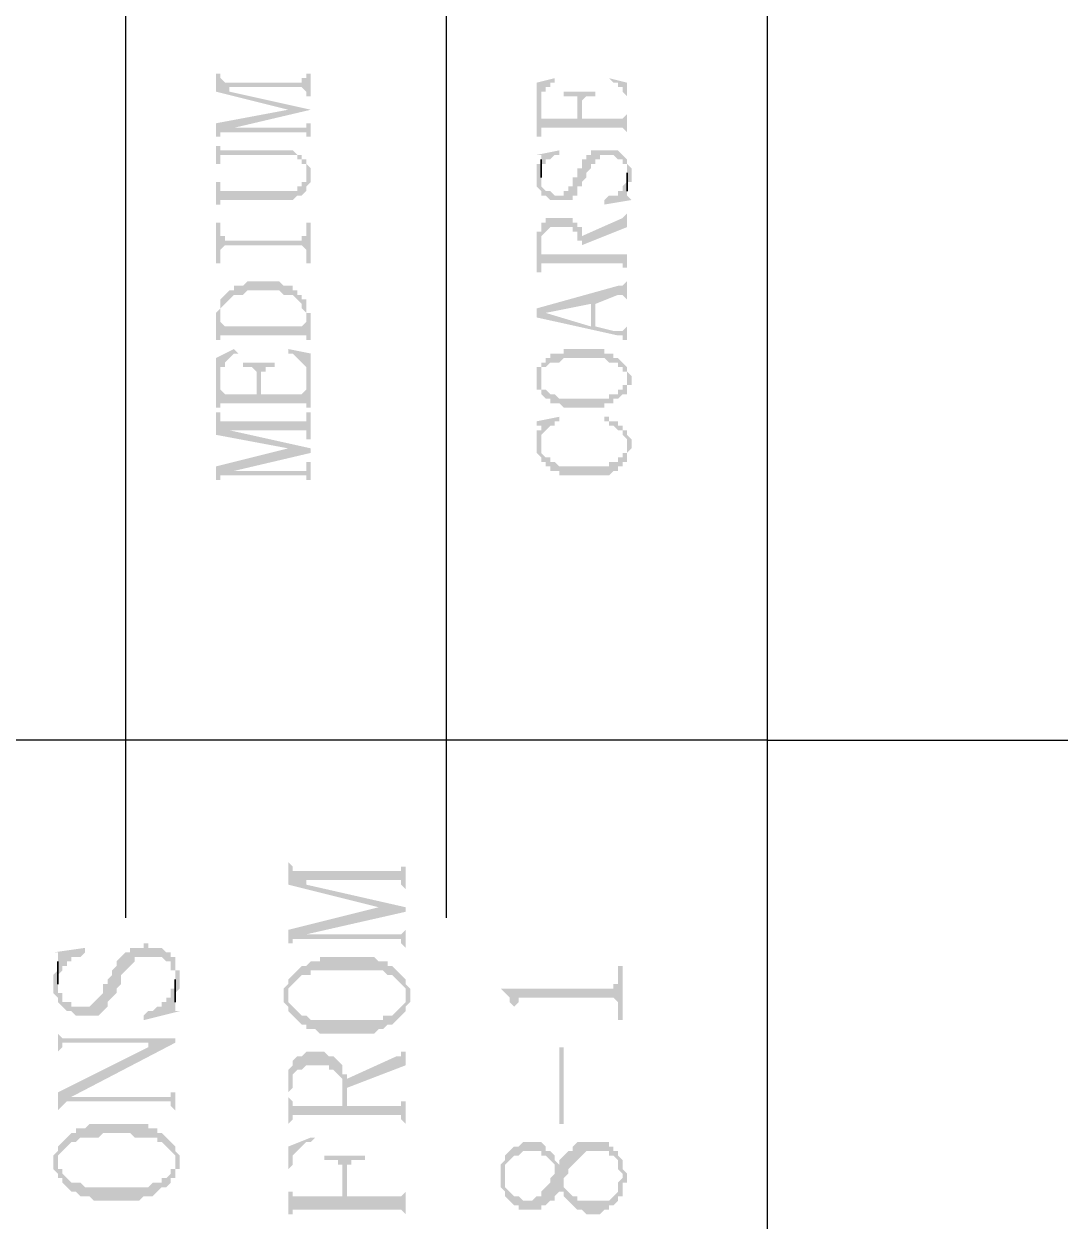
# Model space of a CAD drawing. Header units: millimetres. Extents: x 1233 to 2351, y 1180 to 1535.
# Drawn here: x 1490.06 to 1500.41, y 1260.49 to 1272.45 of the extents above; entities that cross this region are included whole.
import ezdxf

# ---------------------------------------------------------------- set-up
doc = ezdxf.new("R2010")
doc.units = ezdxf.units.MM

msp = doc.modelspace()

# ---------------------------------------------------------------- hatches: boundary and pattern name
at = {"transparency": 33554559}
for points in [[(1491.97969, 1271.95673), (1491.97969, 1271.7762), (1492.7018, 1271.59567), (1492.92746, 1271.59567), (1492.11508, 1271.7762), (1492.11508, 1271.82133), (1492.06995, 1271.86647), (1492.06995, 1271.86647), (1492.02482, 1271.9116), (1492.02482, 1271.95673), (1492.02482, 1271.95673)], [(1492.06995, 1271.86647), (1492.11508, 1271.82133), (1492.8372, 1271.82133), (1492.88233, 1271.7762), (1492.88233, 1271.73107), (1492.92746, 1271.73107), (1492.92746, 1271.95673), (1492.88233, 1271.95673), (1492.88233, 1271.9116), (1492.8372, 1271.9116), (1492.8372, 1271.86647)], [(1495.18407, 1271.86647), (1495.18407, 1271.32488), (1495.2292, 1271.32488), (1495.2292, 1271.68594), (1495.2292, 1271.73107), (1495.2292, 1271.7762), (1495.27434, 1271.7762), (1495.27434, 1271.82133), (1495.31947, 1271.82133), (1495.31947, 1271.86647), (1495.3646, 1271.86647), (1495.3646, 1271.9116)], [(1495.90619, 1271.9116), (1495.90619, 1271.9116), (1495.95132, 1271.86647), (1495.99645, 1271.86647), (1495.99645, 1271.82133), (1496.04158, 1271.82133), (1496.04158, 1271.7762), (1496.04158, 1271.7762), (1496.08671, 1271.73107), (1496.08671, 1271.68594), (1496.08671, 1271.32488), (1496.08671, 1271.86647)], [(1495.45486, 1271.7762), (1495.45486, 1271.73107), (1495.59026, 1271.73107), (1495.59026, 1271.68594), (1495.59026, 1271.50541), (1495.63539, 1271.64081), (1495.63539, 1271.68594), (1495.63539, 1271.68594), (1495.68052, 1271.73107), (1495.77079, 1271.73107), (1495.77079, 1271.7762)], [(1495.2292, 1271.37001), (1495.2292, 1271.41514), (1496.04158, 1271.41514), (1496.08671, 1271.37001), (1496.08671, 1271.55054), (1496.08671, 1271.55054), (1496.04158, 1271.50541), (1495.63539, 1271.50541), (1495.63539, 1271.64081), (1495.59026, 1271.50541), (1495.2292, 1271.50541), (1495.2292, 1271.68594)], [(1491.97969, 1271.46028), (1491.97969, 1271.32488), (1492.02482, 1271.32488), (1492.02482, 1271.37001), (1492.06995, 1271.37001), (1492.16022, 1271.41514), (1492.92746, 1271.59567), (1492.7018, 1271.59567)], [(1492.06995, 1271.37001), (1492.88233, 1271.37001), (1492.88233, 1271.32488), (1492.92746, 1271.32488), (1492.92746, 1271.46028), (1492.88233, 1271.46028), (1492.88233, 1271.41514), (1492.16022, 1271.41514)], [(1491.97969, 1271.23462), (1491.97969, 1271.05409), (1492.02482, 1271.05409), (1492.02482, 1271.09922), (1492.02482, 1271.14435), (1492.79207, 1271.14435), (1492.79207, 1271.09922), (1492.8372, 1271.09922), (1492.8372, 1271.05409), (1492.88233, 1271.05409), (1492.88233, 1270.96382), (1492.88233, 1271.09922), (1492.8372, 1271.09922), (1492.8372, 1271.14435), (1492.79207, 1271.14435), (1492.74693, 1271.18948), (1492.02482, 1271.18948), (1492.02482, 1271.23462), (1492.02482, 1271.23462)], [(1495.18407, 1270.91869), (1495.18407, 1270.82843), (1495.18407, 1270.82843), (1495.2292, 1270.78329), (1495.2292, 1270.73816), (1495.27434, 1270.73816), (1495.31947, 1270.69303), (1495.54513, 1270.69303), (1495.54513, 1270.73816), (1495.59026, 1270.73816), (1495.59026, 1270.78329), (1495.59026, 1270.82843), (1495.63539, 1270.82843), (1495.63539, 1270.87356), (1495.63539, 1270.87356), (1495.68052, 1270.91869), (1495.68052, 1270.96382), (1495.68052, 1270.96382), (1495.72566, 1271.00896), (1495.72566, 1271.05409), (1495.77079, 1271.05409), (1495.77079, 1271.09922), (1495.81592, 1271.09922), (1495.81592, 1271.14435), (1495.95132, 1271.14435), (1495.99645, 1271.09922), (1496.04158, 1271.09922), (1496.04158, 1271.05409), (1496.08671, 1271.05409), (1496.08671, 1270.96382), (1496.08671, 1270.82843), (1496.08671, 1270.87356), (1496.13185, 1270.87356), (1496.13185, 1270.96382), (1496.13185, 1271.00896), (1496.08671, 1271.05409), (1496.08671, 1271.09922), (1496.08671, 1271.09922), (1496.04158, 1271.14435), (1496.04158, 1271.14435), (1495.99645, 1271.18948), (1495.72566, 1271.18948), (1495.72566, 1271.14435), (1495.68052, 1271.14435), (1495.68052, 1271.09922), (1495.63539, 1271.09922), (1495.63539, 1271.00896), (1495.59026, 1271.00896), (1495.59026, 1270.91869), (1495.54513, 1270.91869), (1495.54513, 1270.82843), (1495.5, 1270.82843), (1495.5, 1270.78329), (1495.45486, 1270.78329), (1495.45486, 1270.73816), (1495.3646, 1270.73816), (1495.31947, 1270.78329), (1495.27434, 1270.78329), (1495.2292, 1270.82843), (1495.2292, 1270.87356), (1495.2292, 1271.05409), (1495.18407, 1271.05409), (1495.18407, 1271.00896), (1495.18407, 1270.96382)], [(1495.18407, 1271.14435), (1495.2292, 1271.14435), (1495.2292, 1270.96382), (1495.2292, 1271.05409), (1495.27434, 1271.05409), (1495.27434, 1271.09922), (1495.31947, 1271.09922), (1495.3646, 1271.14435), (1495.40973, 1271.14435), (1495.40973, 1271.18948)], [(1491.97969, 1270.87356), (1491.97969, 1270.6479), (1492.02482, 1270.6479), (1492.02482, 1270.69303), (1492.74693, 1270.69303), (1492.79207, 1270.73816), (1492.8372, 1270.73816), (1492.88233, 1270.78329), (1492.88233, 1270.82843), (1492.88233, 1270.82843), (1492.92746, 1270.87356), (1492.92746, 1270.96382), (1492.92746, 1271.00896), (1492.92746, 1271.00896), (1492.88233, 1271.05409), (1492.88233, 1270.91869), (1492.88233, 1270.87356), (1492.8372, 1270.87356), (1492.8372, 1270.82843), (1492.79207, 1270.82843), (1492.79207, 1270.78329), (1492.02482, 1270.78329), (1492.02482, 1270.82843), (1492.02482, 1270.87356)], [(1495.86105, 1270.69303), (1495.86105, 1270.6479), (1496.13185, 1270.69303), (1496.08671, 1270.73816), (1496.08671, 1270.91869), (1496.08671, 1270.87356), (1496.04158, 1270.82843), (1496.04158, 1270.78329), (1495.99645, 1270.78329), (1495.99645, 1270.73816), (1495.90619, 1270.73816)], [(1495.63539, 1270.33197), (1495.63539, 1270.24171), (1496.08671, 1270.42224), (1496.08671, 1270.60277), (1496.08671, 1270.55763), (1496.08671, 1270.55763), (1496.04158, 1270.5125), (1496.04158, 1270.5125)], [(1491.97969, 1270.46737), (1491.97969, 1270.06118), (1492.02482, 1270.06118), (1492.02482, 1270.19658), (1492.02482, 1270.19658), (1492.06995, 1270.24171), (1492.8372, 1270.24171), (1492.88233, 1270.19658), (1492.88233, 1270.06118), (1492.92746, 1270.06118), (1492.92746, 1270.46737), (1492.88233, 1270.46737), (1492.88233, 1270.33197), (1492.8372, 1270.33197), (1492.8372, 1270.28684), (1492.06995, 1270.28684), (1492.06995, 1270.33197), (1492.02482, 1270.33197), (1492.02482, 1270.46737)], [(1495.18407, 1270.28684), (1495.18407, 1269.97092), (1495.2292, 1269.97092), (1495.2292, 1270.28684), (1495.2292, 1270.33197), (1495.2292, 1270.33197), (1495.27434, 1270.3771), (1495.27434, 1270.3771), (1495.31947, 1270.42224), (1495.54513, 1270.42224), (1495.54513, 1270.3771), (1495.59026, 1270.3771), (1495.59026, 1270.33197), (1495.59026, 1270.28684), (1495.63539, 1270.28684), (1495.63539, 1270.15144), (1495.63539, 1270.42224), (1495.59026, 1270.42224), (1495.59026, 1270.46737), (1495.54513, 1270.46737), (1495.54513, 1270.5125), (1495.27434, 1270.5125), (1495.27434, 1270.46737), (1495.2292, 1270.46737), (1495.2292, 1270.42224), (1495.2292, 1270.3771), (1495.18407, 1270.3771)], [(1495.2292, 1270.01605), (1495.2292, 1270.06118), (1496.04158, 1270.06118), (1496.04158, 1270.01605), (1496.08671, 1270.01605), (1496.08671, 1269.97092), (1496.08671, 1270.19658), (1496.08671, 1270.15144), (1495.63539, 1270.15144), (1495.63539, 1270.33197), (1495.63539, 1270.42224), (1495.63539, 1270.15144), (1495.2292, 1270.15144), (1495.2292, 1270.24171)], [(1491.97969, 1269.51959), (1491.97969, 1269.29393), (1492.02482, 1269.29393), (1492.02482, 1269.51959), (1492.02482, 1269.56473), (1492.02482, 1269.60986), (1492.06995, 1269.65499), (1492.06995, 1269.65499), (1492.11508, 1269.70012), (1492.11508, 1269.70012), (1492.16022, 1269.74525), (1492.25048, 1269.74525), (1492.29561, 1269.79039), (1492.61154, 1269.79039), (1492.65667, 1269.74525), (1492.74693, 1269.74525), (1492.79207, 1269.70012), (1492.79207, 1269.70012), (1492.8372, 1269.65499), (1492.8372, 1269.60986), (1492.8372, 1269.60986), (1492.88233, 1269.56473), (1492.88233, 1269.51959), (1492.88233, 1269.29393), (1492.92746, 1269.29393), (1492.92746, 1269.51959), (1492.92746, 1269.56473), (1492.88233, 1269.56473), (1492.88233, 1269.65499), (1492.88233, 1269.70012), (1492.8372, 1269.70012), (1492.8372, 1269.74525), (1492.79207, 1269.74525), (1492.79207, 1269.79039), (1492.74693, 1269.79039), (1492.74693, 1269.83552), (1492.65667, 1269.83552), (1492.61154, 1269.88065), (1492.29561, 1269.88065), (1492.25048, 1269.83552), (1492.16022, 1269.83552), (1492.16022, 1269.79039), (1492.11508, 1269.79039), (1492.06995, 1269.74525), (1492.06995, 1269.74525), (1492.02482, 1269.70012), (1492.02482, 1269.60986), (1492.02482, 1269.60986), (1491.97969, 1269.56473), (1491.97969, 1269.56473)], [(1495.18407, 1269.60986), (1495.18407, 1269.51959), (1495.27434, 1269.56473), (1495.72566, 1269.65499), (1495.72566, 1269.42933), (1495.77079, 1269.65499), (1495.99645, 1269.74525), (1496.04158, 1269.74525), (1496.08671, 1269.70012), (1496.08671, 1269.65499), (1496.08671, 1269.88065), (1496.08671, 1269.88065), (1496.04158, 1269.83552), (1495.99645, 1269.83552)], [(1495.18407, 1269.51959), (1495.99645, 1269.33906), (1496.04158, 1269.33906), (1496.04158, 1269.29393), (1496.08671, 1269.29393), (1496.08671, 1269.2488), (1496.08671, 1269.42933), (1496.08671, 1269.42933), (1496.04158, 1269.3842), (1495.95132, 1269.3842), (1495.77079, 1269.42933), (1495.77079, 1269.65499), (1495.72566, 1269.42933), (1495.27434, 1269.56473), (1495.27434, 1269.56473)], [(1492.02482, 1269.29393), (1492.02482, 1269.33906), (1492.88233, 1269.33906), (1492.88233, 1269.29393), (1492.88233, 1269.51959), (1492.88233, 1269.47446), (1492.88233, 1269.47446), (1492.8372, 1269.42933), (1492.06995, 1269.42933), (1492.02482, 1269.47446), (1492.02482, 1269.51959)], [(1491.97969, 1269.1134), (1491.97969, 1268.61695), (1492.02482, 1268.61695), (1492.02482, 1268.97801), (1492.02482, 1269.02314), (1492.06995, 1269.02314), (1492.06995, 1269.06827), (1492.06995, 1269.06827), (1492.11508, 1269.1134), (1492.11508, 1269.1134), (1492.16022, 1269.15854), (1492.20535, 1269.15854), (1492.16022, 1269.20367)], [(1492.7018, 1269.15854), (1492.74693, 1269.15854), (1492.79207, 1269.1134), (1492.79207, 1269.1134), (1492.8372, 1269.06827), (1492.8372, 1269.06827), (1492.88233, 1269.02314), (1492.88233, 1268.61695), (1492.92746, 1268.61695), (1492.92746, 1269.15854), (1492.7018, 1269.20367)], [(1495.2292, 1269.02314), (1495.2292, 1268.88774), (1495.2292, 1268.97801), (1495.2292, 1269.02314), (1495.27434, 1269.02314), (1495.31947, 1269.06827), (1495.40973, 1269.06827), (1495.45486, 1269.1134), (1495.86105, 1269.1134), (1495.90619, 1269.06827), (1495.99645, 1269.06827), (1495.99645, 1269.02314), (1496.04158, 1269.02314), (1496.04158, 1268.97801), (1496.08671, 1268.97801), (1496.08671, 1268.93288), (1496.08671, 1268.88774), (1496.08671, 1269.02314), (1496.08671, 1269.02314), (1496.04158, 1269.06827), (1496.04158, 1269.06827), (1495.99645, 1269.1134), (1495.95132, 1269.1134), (1495.95132, 1269.15854), (1495.86105, 1269.15854), (1495.86105, 1269.20367), (1495.45486, 1269.20367), (1495.45486, 1269.15854), (1495.31947, 1269.15854), (1495.31947, 1269.1134), (1495.27434, 1269.1134), (1495.27434, 1269.06827), (1495.2292, 1269.06827)], [(1492.25048, 1269.06827), (1492.25048, 1269.02314), (1492.34074, 1269.02314), (1492.38588, 1268.97801), (1492.38588, 1268.93288), (1492.38588, 1268.75235), (1492.43101, 1268.93288), (1492.43101, 1268.97801), (1492.47614, 1268.97801), (1492.47614, 1269.02314), (1492.56641, 1269.02314), (1492.56641, 1269.06827)], [(1495.18407, 1268.88774), (1495.18407, 1268.84261), (1495.18407, 1268.79748), (1495.2292, 1268.79748), (1495.2292, 1268.75235), (1495.2292, 1268.75235), (1495.27434, 1268.70721), (1495.31947, 1268.70721), (1495.31947, 1268.66208), (1495.40973, 1268.66208), (1495.45486, 1268.61695), (1495.86105, 1268.61695), (1495.86105, 1268.66208), (1495.95132, 1268.66208), (1495.95132, 1268.70721), (1495.99645, 1268.70721), (1496.04158, 1268.75235), (1496.08671, 1268.75235), (1496.08671, 1268.79748), (1496.08671, 1268.84261), (1496.13185, 1268.84261), (1496.13185, 1268.88774), (1496.13185, 1268.93288), (1496.13185, 1268.93288), (1496.08671, 1268.97801), (1496.08671, 1269.02314), (1496.08671, 1268.88774), (1496.08671, 1268.84261), (1496.04158, 1268.84261), (1496.04158, 1268.79748), (1495.99645, 1268.79748), (1495.99645, 1268.75235), (1495.90619, 1268.75235), (1495.90619, 1268.70721), (1495.40973, 1268.70721), (1495.3646, 1268.75235), (1495.31947, 1268.75235), (1495.27434, 1268.79748), (1495.2292, 1268.79748), (1495.2292, 1268.84261), (1495.2292, 1268.88774), (1495.2292, 1269.02314), (1495.18407, 1269.02314), (1495.18407, 1268.97801), (1495.18407, 1268.93288)], [(1492.02482, 1268.61695), (1492.02482, 1268.66208), (1492.88233, 1268.66208), (1492.88233, 1268.61695), (1492.88233, 1268.79748), (1492.88233, 1268.79748), (1492.8372, 1268.75235), (1492.43101, 1268.75235), (1492.43101, 1268.93288), (1492.38588, 1268.75235), (1492.06995, 1268.75235), (1492.02482, 1268.79748), (1492.02482, 1268.97801)], [(1491.97969, 1268.57182), (1491.97969, 1268.34616), (1492.7018, 1268.21076), (1492.7018, 1268.21076), (1492.92746, 1268.16563), (1492.92746, 1268.21076), (1492.11508, 1268.39129), (1492.11508, 1268.39129), (1492.06995, 1268.48155), (1492.02482, 1268.48155), (1492.02482, 1268.57182)], [(1492.06995, 1268.48155), (1492.11508, 1268.39129), (1492.88233, 1268.39129), (1492.88233, 1268.30102), (1492.92746, 1268.30102), (1492.92746, 1268.57182), (1492.88233, 1268.57182), (1492.88233, 1268.52669), (1492.88233, 1268.48155), (1492.8372, 1268.48155)], [(1495.18407, 1268.48155), (1495.18407, 1268.43642), (1495.2292, 1268.43642), (1495.2292, 1268.1205), (1495.2292, 1268.25589), (1495.2292, 1268.34616), (1495.2292, 1268.34616), (1495.27434, 1268.39129), (1495.27434, 1268.39129), (1495.31947, 1268.43642), (1495.3646, 1268.43642), (1495.3646, 1268.48155), (1495.40973, 1268.48155), (1495.40973, 1268.52669)], [(1495.86105, 1268.48155), (1495.90619, 1268.48155), (1495.90619, 1268.43642), (1495.95132, 1268.43642), (1495.99645, 1268.39129), (1496.04158, 1268.39129), (1496.04158, 1268.34616), (1496.04158, 1268.34616), (1496.08671, 1268.30102), (1496.08671, 1268.25589), (1496.08671, 1268.39129), (1496.04158, 1268.39129), (1496.04158, 1268.43642), (1495.99645, 1268.43642), (1495.99645, 1268.48155), (1495.90619, 1268.48155), (1495.90619, 1268.52669), (1495.86105, 1268.52669)], [(1495.18407, 1268.25589), (1495.18407, 1268.21076), (1495.18407, 1268.16563), (1495.18407, 1268.16563), (1495.2292, 1268.1205), (1495.2292, 1268.39129), (1495.18407, 1268.39129), (1495.18407, 1268.30102), (1495.18407, 1268.30102)], [(1495.2292, 1268.1205), (1495.2292, 1268.07536), (1495.27434, 1268.07536), (1495.27434, 1268.03023), (1495.31947, 1268.03023), (1495.31947, 1267.9851), (1495.40973, 1267.9851), (1495.40973, 1267.93997), (1495.90619, 1267.93997), (1495.95132, 1267.9851), (1495.99645, 1267.9851), (1495.99645, 1268.03023), (1496.04158, 1268.03023), (1496.04158, 1268.07536), (1496.08671, 1268.07536), (1496.08671, 1268.1205), (1496.08671, 1268.16563), (1496.13185, 1268.21076), (1496.13185, 1268.25589), (1496.13185, 1268.30102), (1496.08671, 1268.34616), (1496.08671, 1268.39129), (1496.08671, 1268.21076), (1496.08671, 1268.16563), (1496.04158, 1268.16563), (1496.04158, 1268.1205), (1495.99645, 1268.1205), (1495.99645, 1268.07536), (1495.90619, 1268.07536), (1495.90619, 1268.03023), (1495.40973, 1268.03023), (1495.3646, 1268.07536), (1495.31947, 1268.07536), (1495.31947, 1268.1205), (1495.27434, 1268.1205), (1495.2292, 1268.16563), (1495.2292, 1268.21076), (1495.2292, 1268.25589)], [(1491.97969, 1268.03023), (1491.97969, 1267.89484), (1492.02482, 1267.89484), (1492.02482, 1267.93997), (1492.06995, 1267.93997), (1492.16022, 1267.9851), (1492.92746, 1268.16563), (1492.7018, 1268.21076)], [(1492.06995, 1267.93997), (1492.88233, 1267.93997), (1492.88233, 1267.89484), (1492.92746, 1267.89484), (1492.92746, 1268.07536), (1492.88233, 1268.07536), (1492.88233, 1268.03023), (1492.88233, 1267.9851), (1492.16022, 1267.9851)], [(1492.7018, 1264.07523), (1492.7018, 1263.84957), (1493.60445, 1263.62391), (1493.60445, 1263.62391), (1493.87524, 1263.57878), (1493.87524, 1263.62391), (1492.88233, 1263.84957), (1492.88233, 1263.8947), (1492.79207, 1263.98497), (1492.74693, 1263.98497), (1492.74693, 1264.0301), (1492.74693, 1264.0301), (1492.7018, 1264.07523)], [(1492.79207, 1263.98497), (1492.88233, 1263.8947), (1493.83011, 1263.8947), (1493.83011, 1263.84957), (1493.83011, 1263.84957), (1493.87524, 1263.80444), (1493.87524, 1263.75931), (1493.87524, 1264.07523), (1493.87524, 1264.0301), (1493.83011, 1264.0301), (1493.83011, 1263.98497), (1493.78497, 1263.98497)], [(1492.7018, 1263.39825), (1492.7018, 1263.21772), (1492.7018, 1263.26285), (1492.74693, 1263.26285), (1492.74693, 1263.30798), (1492.79207, 1263.30798), (1492.88233, 1263.35312), (1493.87524, 1263.57878), (1493.60445, 1263.62391)], [(1492.79207, 1263.30798), (1493.83011, 1263.30798), (1493.83011, 1263.26285), (1493.83011, 1263.26285), (1493.87524, 1263.21772), (1493.87524, 1263.44338), (1493.87524, 1263.39825), (1493.87524, 1263.39825), (1493.83011, 1263.35312), (1492.88233, 1263.35312)], [(1490.35493, 1262.85666), (1490.35493, 1262.7664), (1490.40006, 1262.72127), (1490.40006, 1262.67613), (1490.40006, 1262.67613), (1490.44519, 1262.631), (1490.44519, 1262.631), (1490.49033, 1262.58587), (1490.53546, 1262.58587), (1490.58059, 1262.54074), (1490.80625, 1262.54074), (1490.85138, 1262.58587), (1490.85138, 1262.58587), (1490.89651, 1262.631), (1490.89651, 1262.67613), (1490.94165, 1262.72127), (1490.94165, 1262.72127), (1490.98678, 1262.7664), (1490.98678, 1262.81153), (1491.03191, 1262.85666), (1491.03191, 1262.94693), (1491.07704, 1262.99206), (1491.07704, 1262.99206), (1491.12218, 1263.03719), (1491.12218, 1263.03719), (1491.16731, 1263.08232), (1491.16731, 1263.12746), (1491.4381, 1263.12746), (1491.48323, 1263.08232), (1491.52837, 1263.08232), (1491.52837, 1262.99206), (1491.5735, 1262.99206), (1491.5735, 1262.72127), (1491.5735, 1262.7664), (1491.5735, 1262.7664), (1491.61863, 1262.81153), (1491.61863, 1262.9018), (1491.61863, 1262.99206), (1491.5735, 1262.99206), (1491.5735, 1263.12746), (1491.52837, 1263.12746), (1491.52837, 1263.17259), (1491.48323, 1263.17259), (1491.4381, 1263.21772), (1491.3027, 1263.21772), (1491.3027, 1263.26285), (1491.25757, 1263.26285), (1491.25757, 1263.21772), (1491.12218, 1263.21772), (1491.12218, 1263.17259), (1491.07704, 1263.17259), (1491.03191, 1263.12746), (1491.03191, 1263.12746), (1490.98678, 1263.08232), (1490.98678, 1263.03719), (1490.94165, 1262.99206), (1490.94165, 1262.94693), (1490.89651, 1262.9018), (1490.89651, 1262.85666), (1490.85138, 1262.85666), (1490.85138, 1262.7664), (1490.80625, 1262.72127), (1490.80625, 1262.72127), (1490.76112, 1262.67613), (1490.76112, 1262.67613), (1490.71599, 1262.631), (1490.53546, 1262.631), (1490.53546, 1262.67613), (1490.44519, 1262.67613), (1490.44519, 1262.7664), (1490.40006, 1262.7664), (1490.40006, 1263.03719), (1490.40006, 1262.99206), (1490.40006, 1262.99206), (1490.35493, 1262.94693), (1490.35493, 1262.9018)], [(1490.35493, 1263.17259), (1490.40006, 1263.17259), (1490.40006, 1263.12746), (1490.40006, 1262.94693), (1490.44519, 1262.99206), (1490.44519, 1263.03719), (1490.49033, 1263.03719), (1490.49033, 1263.08232), (1490.53546, 1263.08232), (1490.53546, 1263.12746), (1490.62572, 1263.12746), (1490.67085, 1263.17259), (1490.67085, 1263.21772)], [(1492.7018, 1262.9018), (1492.7018, 1262.72127), (1492.7018, 1262.7664), (1492.7018, 1262.81153), (1492.74693, 1262.85666), (1492.74693, 1262.85666), (1492.79207, 1262.9018), (1492.79207, 1262.9018), (1492.8372, 1262.94693), (1492.92746, 1262.94693), (1492.92746, 1262.99206), (1493.64958, 1262.99206), (1493.69471, 1262.94693), (1493.73984, 1262.94693), (1493.78497, 1262.9018), (1493.78497, 1262.9018), (1493.83011, 1262.85666), (1493.83011, 1262.85666), (1493.87524, 1262.81153), (1493.87524, 1262.72127), (1493.87524, 1262.9018), (1493.83011, 1262.94693), (1493.83011, 1262.94693), (1493.78497, 1262.99206), (1493.78497, 1262.99206), (1493.73984, 1263.03719), (1493.69471, 1263.03719), (1493.69471, 1263.08232), (1493.60445, 1263.08232), (1493.55931, 1263.12746), (1493.01773, 1263.12746), (1493.01773, 1263.08232), (1492.92746, 1263.08232), (1492.88233, 1263.03719), (1492.8372, 1263.03719), (1492.79207, 1262.99206), (1492.79207, 1262.99206), (1492.74693, 1262.94693), (1492.74693, 1262.94693)], [(1494.82301, 1262.81153), (1494.82301, 1262.81153), (1494.86815, 1262.7664), (1494.86815, 1262.7664), (1494.91328, 1262.72127), (1494.91328, 1262.67613), (1494.91328, 1262.67613), (1494.95841, 1262.631), (1494.95841, 1262.49561), (1494.95841, 1262.631), (1495.00354, 1262.67613), (1495.00354, 1262.72127), (1495.95132, 1262.72127), (1495.99645, 1262.67613), (1495.99645, 1262.49561), (1496.04158, 1262.49561), (1496.04158, 1263.03719), (1495.99645, 1263.03719), (1495.99645, 1262.94693), (1495.99645, 1262.85666), (1495.95132, 1262.85666), (1495.95132, 1262.81153), (1495.90619, 1262.81153)], [(1492.65667, 1262.72127), (1492.65667, 1262.67613), (1492.7018, 1262.631), (1492.7018, 1262.58587), (1492.74693, 1262.54074), (1492.74693, 1262.54074), (1492.79207, 1262.49561), (1492.79207, 1262.49561), (1492.8372, 1262.45047), (1492.88233, 1262.45047), (1492.88233, 1262.40534), (1492.97259, 1262.40534), (1493.01773, 1262.36021), (1493.55931, 1262.36021), (1493.60445, 1262.40534), (1493.64958, 1262.40534), (1493.69471, 1262.45047), (1493.73984, 1262.45047), (1493.78497, 1262.49561), (1493.78497, 1262.49561), (1493.83011, 1262.54074), (1493.83011, 1262.54074), (1493.87524, 1262.58587), (1493.87524, 1262.631), (1493.87524, 1262.631), (1493.92037, 1262.67613), (1493.92037, 1262.72127), (1493.92037, 1262.81153), (1493.87524, 1262.85666), (1493.87524, 1262.9018), (1493.87524, 1262.72127), (1493.87524, 1262.67613), (1493.83011, 1262.631), (1493.83011, 1262.631), (1493.78497, 1262.58587), (1493.78497, 1262.58587), (1493.73984, 1262.54074), (1493.64958, 1262.54074), (1493.64958, 1262.49561), (1492.92746, 1262.49561), (1492.88233, 1262.54074), (1492.8372, 1262.54074), (1492.79207, 1262.58587), (1492.79207, 1262.58587), (1492.74693, 1262.631), (1492.74693, 1262.631), (1492.7018, 1262.67613), (1492.7018, 1262.72127), (1492.7018, 1262.9018), (1492.7018, 1262.85666), (1492.7018, 1262.85666), (1492.65667, 1262.81153), (1492.65667, 1262.7664)], [(1491.25757, 1262.54074), (1491.25757, 1262.49561), (1491.61863, 1262.58587), (1491.5735, 1262.58587), (1491.5735, 1262.631), (1491.5735, 1262.81153), (1491.52837, 1262.81153), (1491.52837, 1262.72127), (1491.48323, 1262.72127), (1491.48323, 1262.67613), (1491.4381, 1262.67613), (1491.4381, 1262.631), (1491.39297, 1262.631), (1491.34784, 1262.58587), (1491.3027, 1262.58587)], [(1490.40006, 1262.40534), (1490.40006, 1262.13455), (1490.40006, 1262.17968), (1490.44519, 1262.22481), (1490.44519, 1262.26994), (1491.3027, 1262.26994), (1491.3027, 1262.22481), (1491.5735, 1262.26994), (1491.5735, 1262.31508), (1490.44519, 1262.31508), (1490.40006, 1262.36021)], [(1490.40006, 1261.77349), (1490.40006, 1261.54783), (1490.40006, 1261.59296), (1490.44519, 1261.63809), (1490.44519, 1261.63809), (1490.49033, 1261.68323), (1490.53546, 1261.72836), (1491.5735, 1262.26994), (1491.3027, 1262.22481)], [(1492.7018, 1261.81862), (1492.7018, 1261.45757), (1492.7018, 1261.77349), (1492.74693, 1261.81862), (1492.74693, 1261.90889), (1492.74693, 1261.95402), (1492.79207, 1261.99915), (1492.8372, 1261.99915), (1492.88233, 1262.04428), (1493.10799, 1262.04428), (1493.10799, 1261.99915), (1493.15312, 1261.99915), (1493.19826, 1261.95402), (1493.19826, 1261.95402), (1493.24339, 1261.90889), (1493.24339, 1261.86376), (1493.24339, 1261.63809), (1493.24339, 1262.04428), (1493.19826, 1262.08942), (1493.19826, 1262.08942), (1493.15312, 1262.13455), (1493.10799, 1262.13455), (1493.06286, 1262.17968), (1492.88233, 1262.17968), (1492.8372, 1262.13455), (1492.79207, 1262.13455), (1492.74693, 1262.08942), (1492.74693, 1262.04428), (1492.7018, 1261.99915), (1492.7018, 1261.86376)], [(1493.28852, 1261.90889), (1493.28852, 1261.81862), (1493.87524, 1262.04428), (1493.87524, 1262.22481), (1493.87524, 1262.17968), (1493.83011, 1262.17968), (1493.83011, 1262.13455), (1493.78497, 1262.13455)], [(1495.45486, 1261.45757), (1495.45486, 1262.22481), (1495.40973, 1262.22481), (1495.40973, 1261.45757)], [(1492.7018, 1261.45757), (1492.74693, 1261.5027), (1492.74693, 1261.54783), (1493.83011, 1261.54783), (1493.83011, 1261.5027), (1493.83011, 1261.5027), (1493.87524, 1261.45757), (1493.87524, 1261.72836), (1493.87524, 1261.68323), (1493.83011, 1261.68323), (1493.83011, 1261.63809), (1493.28852, 1261.63809), (1493.28852, 1261.95402), (1493.24339, 1261.95402), (1493.24339, 1261.99915), (1493.24339, 1261.63809), (1492.74693, 1261.63809), (1492.74693, 1261.68323), (1492.74693, 1261.68323), (1492.7018, 1261.72836), (1492.7018, 1261.77349)], [(1490.49033, 1261.68323), (1491.52837, 1261.68323), (1491.52837, 1261.63809), (1491.52837, 1261.63809), (1491.5735, 1261.59296), (1491.5735, 1261.54783), (1491.5735, 1261.81862), (1491.5735, 1261.77349), (1491.52837, 1261.77349), (1491.52837, 1261.72836), (1490.53546, 1261.72836)], [(1490.40006, 1261.2319), (1490.40006, 1261.09651), (1490.40006, 1261.14164), (1490.40006, 1261.14164), (1490.44519, 1261.18677), (1490.44519, 1261.18677), (1490.49033, 1261.2319), (1490.49033, 1261.2319), (1490.53546, 1261.27704), (1490.58059, 1261.27704), (1490.62572, 1261.32217), (1490.80625, 1261.32217), (1490.85138, 1261.3673), (1491.12218, 1261.3673), (1491.16731, 1261.32217), (1491.39297, 1261.32217), (1491.39297, 1261.27704), (1491.4381, 1261.27704), (1491.48323, 1261.2319), (1491.48323, 1261.2319), (1491.52837, 1261.18677), (1491.52837, 1261.18677), (1491.5735, 1261.14164), (1491.5735, 1261.09651), (1491.5735, 1261.2319), (1491.52837, 1261.27704), (1491.52837, 1261.27704), (1491.48323, 1261.32217), (1491.48323, 1261.32217), (1491.4381, 1261.3673), (1491.39297, 1261.3673), (1491.39297, 1261.41243), (1491.3027, 1261.41243), (1491.3027, 1261.45757), (1490.71599, 1261.45757), (1490.67085, 1261.41243), (1490.58059, 1261.41243), (1490.58059, 1261.3673), (1490.53546, 1261.3673), (1490.49033, 1261.32217), (1490.49033, 1261.32217), (1490.44519, 1261.27704), (1490.44519, 1261.27704)], [(1490.35493, 1261.09651), (1490.35493, 1261.00624), (1490.40006, 1260.96111), (1490.40006, 1260.91598), (1490.44519, 1260.91598), (1490.44519, 1260.87085), (1490.49033, 1260.82572), (1490.49033, 1260.82572), (1490.53546, 1260.78058), (1490.58059, 1260.78058), (1490.62572, 1260.73545), (1490.71599, 1260.73545), (1490.76112, 1260.69032), (1491.21244, 1260.69032), (1491.25757, 1260.73545), (1491.34784, 1260.73545), (1491.39297, 1260.78058), (1491.39297, 1260.78058), (1491.4381, 1260.82572), (1491.48323, 1260.82572), (1491.52837, 1260.87085), (1491.52837, 1260.91598), (1491.5735, 1260.91598), (1491.5735, 1261.00624), (1491.61863, 1261.00624), (1491.61863, 1261.09651), (1491.61863, 1261.14164), (1491.5735, 1261.18677), (1491.5735, 1261.2319), (1491.5735, 1261.05138), (1491.5735, 1261.00624), (1491.52837, 1261.00624), (1491.52837, 1260.96111), (1491.48323, 1260.91598), (1491.4381, 1260.91598), (1491.4381, 1260.87085), (1491.34784, 1260.87085), (1491.3027, 1260.82572), (1490.67085, 1260.82572), (1490.62572, 1260.87085), (1490.53546, 1260.87085), (1490.49033, 1260.91598), (1490.49033, 1260.91598), (1490.44519, 1260.96111), (1490.44519, 1261.00624), (1490.40006, 1261.00624), (1490.40006, 1261.2319), (1490.40006, 1261.18677), (1490.35493, 1261.14164)], [(1492.7018, 1261.2319), (1492.7018, 1260.50979), (1492.7018, 1261.00624), (1492.7018, 1261.00624), (1492.74693, 1261.05138), (1492.74693, 1261.14164), (1492.79207, 1261.18677), (1492.79207, 1261.18677), (1492.8372, 1261.2319), (1492.8372, 1261.2319), (1492.88233, 1261.27704), (1492.92746, 1261.27704), (1492.97259, 1261.32217), (1492.92746, 1261.32217)], [(1494.82301, 1260.96111), (1494.82301, 1260.82572), (1494.82301, 1260.82572), (1494.86815, 1260.78058), (1494.86815, 1260.73545), (1494.86815, 1260.73545), (1494.91328, 1260.69032), (1494.91328, 1260.69032), (1494.95841, 1260.64519), (1495.00354, 1260.64519), (1495.00354, 1260.60005), (1495.2292, 1260.60005), (1495.2292, 1260.64519), (1495.27434, 1260.64519), (1495.31947, 1260.69032), (1495.3646, 1260.69032), (1495.3646, 1260.73545), (1495.40973, 1260.78058), (1495.40973, 1260.82572), (1495.40973, 1260.78058), (1495.45486, 1260.78058), (1495.45486, 1260.91598), (1495.5, 1260.96111), (1495.5, 1261.00624), (1495.54513, 1261.05138), (1495.54513, 1261.05138), (1495.59026, 1261.09651), (1495.59026, 1261.09651), (1495.63539, 1261.14164), (1495.63539, 1261.14164), (1495.68052, 1261.18677), (1495.90619, 1261.18677), (1495.90619, 1261.14164), (1495.95132, 1261.14164), (1495.99645, 1261.09651), (1495.99645, 1261.00624), (1496.04158, 1260.96111), (1496.04158, 1260.73545), (1496.04158, 1260.87085), (1496.08671, 1260.87085), (1496.08671, 1260.96111), (1496.04158, 1261.00624), (1496.04158, 1261.09651), (1496.04158, 1261.09651), (1495.99645, 1261.14164), (1495.99645, 1261.18677), (1495.95132, 1261.18677), (1495.95132, 1261.2319), (1495.90619, 1261.2319), (1495.90619, 1261.27704), (1495.59026, 1261.27704), (1495.54513, 1261.2319), (1495.54513, 1261.18677), (1495.5, 1261.18677), (1495.45486, 1261.14164), (1495.45486, 1261.14164), (1495.40973, 1261.09651), (1495.40973, 1261.05138), (1495.40973, 1261.05138), (1495.3646, 1261.09651), (1495.3646, 1261.00624), (1495.3646, 1260.96111), (1495.31947, 1260.91598), (1495.31947, 1260.87085), (1495.31947, 1260.87085), (1495.27434, 1260.82572), (1495.27434, 1260.82572), (1495.2292, 1260.78058), (1495.2292, 1260.73545), (1495.18407, 1260.73545), (1495.13894, 1260.69032), (1495.04867, 1260.69032), (1495.00354, 1260.73545), (1494.95841, 1260.73545), (1494.91328, 1260.78058), (1494.91328, 1260.78058), (1494.86815, 1260.82572), (1494.86815, 1261.14164), (1494.86815, 1261.09651), (1494.82301, 1261.05138), (1494.82301, 1261.00624), (1494.82301, 1261.00624)], [(1494.86815, 1261.14164), (1494.86815, 1260.96111), (1494.86815, 1261.05138), (1494.91328, 1261.09651), (1494.91328, 1261.09651), (1494.95841, 1261.14164), (1495.00354, 1261.14164), (1495.04867, 1261.18677), (1495.2292, 1261.18677), (1495.2292, 1261.14164), (1495.27434, 1261.14164), (1495.31947, 1261.09651), (1495.31947, 1261.09651), (1495.3646, 1261.05138), (1495.3646, 1261.00624), (1495.3646, 1261.14164), (1495.3646, 1261.14164), (1495.31947, 1261.18677), (1495.27434, 1261.18677), (1495.27434, 1261.2319), (1495.27434, 1261.2319), (1495.2292, 1261.27704), (1495.04867, 1261.27704), (1495.00354, 1261.2319), (1494.95841, 1261.2319), (1494.91328, 1261.18677), (1494.91328, 1261.18677)], [(1493.06286, 1261.14164), (1493.06286, 1261.09651), (1493.19826, 1261.09651), (1493.19826, 1261.05138), (1493.24339, 1261.05138), (1493.24339, 1260.73545), (1493.28852, 1260.96111), (1493.28852, 1261.05138), (1493.33365, 1261.05138), (1493.33365, 1261.09651), (1493.46905, 1261.09651), (1493.46905, 1261.14164)], [(1492.7018, 1260.55492), (1492.74693, 1260.55492), (1492.74693, 1260.60005), (1493.83011, 1260.60005), (1493.87524, 1260.55492), (1493.87524, 1260.50979), (1493.87524, 1260.82572), (1493.87524, 1260.78058), (1493.87524, 1260.78058), (1493.83011, 1260.73545), (1493.28852, 1260.73545), (1493.28852, 1260.96111), (1493.24339, 1260.73545), (1492.74693, 1260.73545), (1492.74693, 1260.78058), (1492.7018, 1260.78058), (1492.7018, 1261.00624)], [(1495.45486, 1260.78058), (1495.45486, 1260.73545), (1495.5, 1260.69032), (1495.5, 1260.69032), (1495.54513, 1260.64519), (1495.54513, 1260.64519), (1495.59026, 1260.60005), (1495.63539, 1260.60005), (1495.68052, 1260.55492), (1495.81592, 1260.55492), (1495.86105, 1260.60005), (1495.90619, 1260.60005), (1495.90619, 1260.64519), (1495.95132, 1260.64519), (1495.99645, 1260.69032), (1495.99645, 1260.73545), (1496.04158, 1260.73545), (1496.04158, 1260.91598), (1496.04158, 1260.91598), (1495.99645, 1260.87085), (1495.99645, 1260.78058), (1495.99645, 1260.78058), (1495.95132, 1260.73545), (1495.95132, 1260.73545), (1495.90619, 1260.69032), (1495.59026, 1260.69032), (1495.59026, 1260.73545), (1495.54513, 1260.73545), (1495.5, 1260.78058), (1495.5, 1260.78058), (1495.45486, 1260.82572), (1495.45486, 1260.82572)]]:
    msp.add_hatch(color=256, dxfattribs=at).paths.add_polyline_path(points)

# ---------------------------------------------------------------- linework, layer by layer
for points in [[(1497.48581, 1528.92707), (1497.48581, 1242.18613)], [(1491.07704, 1356.53442), (1491.07704, 1263.51701)], [(1494.28143, 1356.53442), (1494.28143, 1263.51701)], [(1497.48581, 1265.2938), (1484.66827, 1265.2938)], [(1497.48581, 1265.2938), (1793.61624, 1265.2938)]]:
    msp.add_lwpolyline(points)
for points in [[(1495.2292, 1271.05409), (1495.2292, 1270.91869), (1495.2292, 1270.96382), (1495.2292, 1271.09922), (1495.2292, 1271.09922)], [(1496.08671, 1270.91869), (1496.08671, 1270.78329), (1496.08671, 1270.96382)], [(1490.40006, 1263.03719), (1490.40006, 1262.85666), (1490.40006, 1263.08232), (1490.40006, 1263.08232)], [(1491.5735, 1262.81153), (1491.5735, 1262.67613), (1491.5735, 1262.9018), (1491.5735, 1262.85666)]]:
    msp.add_lwpolyline(points, close=True)

doc.saveas('drawing.dxf')
